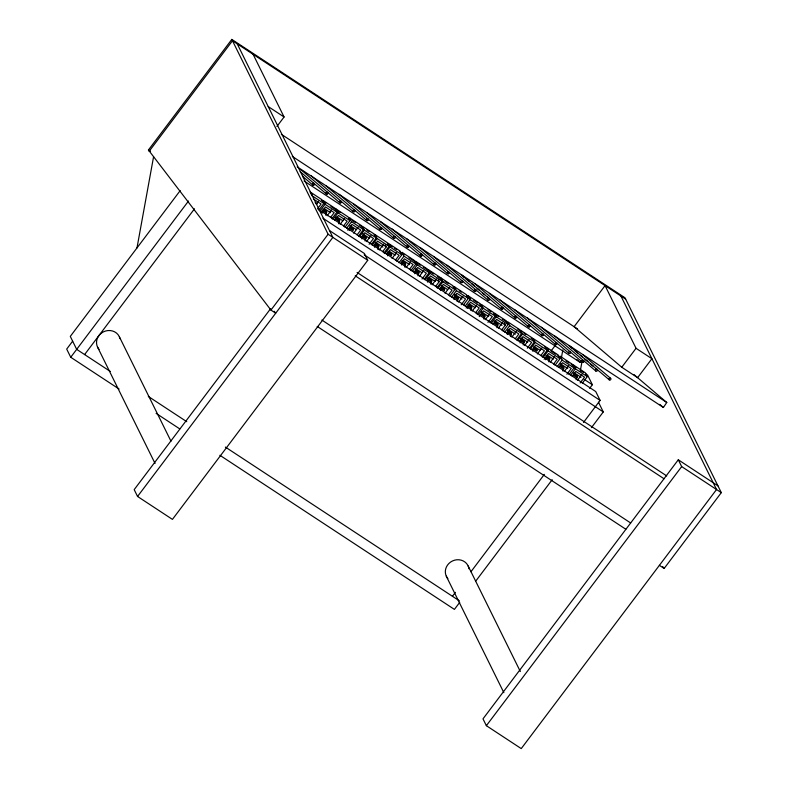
<?xml version="1.0" encoding="UTF-8"?>
<svg xmlns="http://www.w3.org/2000/svg" width="788" height="788" viewBox="0 0 788 788"><rect width="100%" height="100%" fill="white"/><g stroke="black" fill="none" stroke-linecap="round" stroke-linejoin="round"><path stroke-width="1.18" d="M136.984 247.944L153.591 156.674M561.519 357.141L562.829 349.931M580.323 370.843L582.076 361.239M322.587 213.134L323.592 210.169L323.021 209.066M325.759 215.222L326.616 211.588L323.809 209.588M338.741 223.753L339.598 220.118L335.993 217.596L339.598 220.118M349.921 228.441L349.971 226.934L353.142 229.022L353.093 230.529L349.921 228.441L349.104 230.569M361.909 238.971L362.766 235.346L365.937 237.424L365.08 241.059M374.674 247.363L375.531 243.738L378.703 245.817L377.846 249.451M388.307 253.667L387.932 251.727L391.528 254.248L391.478 255.755L388.307 253.667L387.499 255.795M401.525 265.014L402.392 261.38L405.554 263.468L404.697 267.093M414.784 273.722L415.64 270.087L418.812 272.175L417.955 275.81M427.608 282.153L428.475 278.519L431.637 280.607L430.78 284.241M441.27 288.477L441.319 286.97L444.491 289.048L444.442 290.555L441.27 288.477L440.462 290.595M453.967 299.47L454.971 296.515L454.4 295.401L457.995 297.923L457.139 301.558M467.619 308.453L468.624 305.488L468.052 304.375M470.791 310.531L471.657 306.906L468.85 304.897M484.709 317.022L484.758 315.515L481.163 312.994L481.537 314.934L484.709 317.022L483.901 319.14M497.691 325.552L497.74 324.045L494.569 321.957L494.519 323.464L497.691 325.552L496.883 327.67M507.245 334.486L508.25 331.531L507.679 330.418L511.284 332.94L510.417 336.575M520.05 342.898L521.055 339.943L520.484 338.83L524.079 341.352L523.222 344.986M533.624 349.163L533.673 347.656L536.845 349.744L536.795 351.251L533.624 349.163L532.816 351.29M545.641 359.722L546.645 356.757L546.074 355.644M548.812 361.8L549.669 358.176L546.862 356.166M563.647 368.902L563.696 367.395L560.101 364.864L560.485 366.814L563.647 368.902L562.839 371.02M576.905 377.61L576.954 376.103L573.359 373.581L573.733 375.521L576.905 377.61L576.097 379.727M304.079 180.974L580.195 362.421L581.544 360.431M297.184 166.829L663.388 407.485L666.766 402.491L633.877 374.487M274.204 311.26L275.701 313.2L270.944 310.078L148.449 149.986L231.81 39.4L625.012 297.795L721.306 492.648L664.146 568.473L659.389 565.351M149.119 151.345L232.48 40.759L625.682 299.154M180.216 190.588L70.29 336.407L76.682 349.36L110.3 371.444M72.644 341.184L66.694 349.084L70.733 357.26L119.077 389.026M70.733 357.26L188.499 201.038M84.612 354.561L194.488 208.81M276.923 126.464L284.074 116.988L253.096 54.303M316.274 204.21L318.49 201.265M318.175 207.894L321.08 204.033L313.329 198.94M318.854 210.13L323.858 203.491L322.006 199.748L310.117 191.927L311.969 195.68L323.858 203.491M320.066 210.928L325.07 204.289L323.218 200.546L335.107 208.357L336.959 212.1L331.955 218.739M321.1 212.701L325.464 206.909L334.181 212.642L330.546 217.468M327.158 215.754L331.59 209.874M335.008 210.652L336.2 209.076L348.089 216.887L349.941 220.63L344.937 227.269M333.048 219.458L338.052 212.819L336.2 209.076M334.811 220.266L338.446 215.439L347.163 221.172L343.529 225.998M270.678 308.591L134.187 489.644L137.555 496.46L172.434 519.381L367.75 260.296L364.381 253.48L329.502 230.559M270.944 310.078L328.113 234.253L231.81 39.4M340.14 224.284L344.573 218.404M137.555 496.46L332.871 237.375L237.237 43.892M348.552 219.556L349.744 217.971L361.633 225.792L363.485 229.535L358.481 236.173M346.592 228.353L351.596 221.724L349.744 217.971M347.626 230.135L351.99 224.344L360.707 230.076L357.072 234.903M353.684 233.189L358.116 227.308M359.387 236.764L364.391 230.126L362.539 226.383L374.428 234.194L376.28 237.946L371.286 244.576M361.15 237.582L364.785 232.756L373.502 238.478L369.139 244.27M366.479 241.601L370.912 235.72M372.153 245.157L377.156 238.518L375.305 234.775L387.194 242.586L389.045 246.339L384.051 252.968M373.916 245.964L377.55 241.138L386.278 246.871L382.633 251.697M379.245 249.993L383.687 244.103M384.977 253.578L389.981 246.949L388.129 243.197L400.018 251.017L401.87 254.76L396.876 261.399M386.741 254.396L390.375 249.569L399.102 255.302L395.458 260.129M392.069 258.415L396.512 252.534M400.974 254.002L402.156 252.416L414.055 260.237L415.906 263.98L410.903 270.619M399.014 262.798L404.008 256.169L402.156 252.416M400.767 263.616L404.411 258.789L413.129 264.522L409.484 269.348M406.096 267.634L410.538 261.754M412.262 271.515L417.266 264.876L415.414 261.133L427.303 268.944L429.155 272.687L424.151 279.326M414.025 272.323L417.66 267.496L426.377 273.229L422.013 279.021M419.354 276.342L423.786 270.461M425.096 279.947L430.1 273.308L428.248 269.565L440.137 277.376L441.989 281.119L436.985 287.758M426.85 280.755L430.494 275.928L439.211 281.661L435.567 286.487M432.188 284.773L436.621 278.893M439.901 279.582L441.093 278.006L452.992 285.817L454.843 289.57L449.84 296.199M437.951 288.388L442.945 281.749L441.093 278.006M439.704 289.206L443.339 284.379L452.066 290.102L448.421 294.929M445.033 293.225L449.475 287.344M453.405 288.457L454.597 286.881L466.486 294.692L468.338 298.445L463.344 305.074M451.445 297.263L456.449 290.624L454.597 286.881M453.208 298.081L456.843 293.254L465.57 298.977L461.197 304.769M458.537 302.099L462.98 296.209M467.067 297.44L468.259 295.855L480.148 303.675L482 307.418L476.996 314.057M465.107 306.236L470.111 299.607L468.259 295.855M466.141 308.019L470.505 302.228L479.222 307.96L475.588 312.787M472.199 311.073L476.632 305.192M480.168 306.049L481.36 304.464L493.249 312.284L495.1 316.027L490.106 322.666M478.208 314.845L483.211 308.216L481.36 304.464M479.242 316.628L483.605 310.836L492.323 316.569L487.959 322.361M485.3 319.682L489.732 313.801M491.19 323.375L496.194 316.746L494.342 312.994L506.231 320.815L508.083 324.558L503.079 331.196M492.953 324.193L496.588 319.367L505.305 325.099L501.67 329.926M498.282 328.212L502.714 322.331M504.734 332.28L509.738 325.641L507.886 321.898L519.775 329.709L521.626 333.462L516.623 340.091M506.487 333.097L510.131 328.271L518.849 333.994L515.214 338.82M511.826 337.116L516.258 331.226M517.529 340.692L522.533 334.053L520.681 330.31L532.57 338.121L534.422 341.874L529.428 348.503M519.292 341.5L522.927 336.673L531.644 342.406L527.28 348.197M524.621 345.528L529.053 339.638M530.294 349.084L535.298 342.445L533.446 338.702L545.335 346.513L547.187 350.256L542.193 356.895M532.058 349.892L535.692 345.065L544.419 350.798L540.775 355.624M537.386 353.911L541.829 348.03M543.119 357.506L548.123 350.877L546.271 347.124L558.16 354.945L560.012 358.688L555.018 365.327M544.153 359.289L548.517 353.497L557.244 359.229L553.6 364.056M551.019 351.034L555.392 345.233M550.211 362.342L554.654 356.462M559.116 357.929L560.298 356.343L572.196 364.164L574.048 367.907L569.044 374.546M557.155 366.725L562.149 360.096L560.298 356.343M558.909 367.543L562.553 362.716L571.27 368.449L566.907 374.241M564.247 371.562L568.68 365.681M572.364 366.637L573.556 365.051L585.445 372.872L587.296 376.615L582.293 383.254M570.404 375.433L575.407 368.804L573.556 365.051M572.167 376.25L575.801 371.424L584.519 377.156L580.155 382.948M577.496 380.269L581.928 374.389M589.651 388.346L592.369 384.731L587.621 375.108L585.563 373.758M621.762 367.247L636.044 348.296L605.066 285.611L574.107 326.685L621.762 367.247L637.61 377.669L651.903 358.707L636.044 348.296M452.45 596.289L455.405 592.359M470.958 571.733L544.35 474.376M583.504 422.437L600.121 400.402L595.738 391.547L317.515 208.702M459.709 602.377L454.42 609.4L219.882 455.277M475.922 580.874L552.191 479.705M591.433 427.648L603.283 411.927L598.486 402.225M717.937 485.832L678.301 459.788L482.995 718.863L486.363 725.679L521.242 748.6L716.548 489.515L620.924 296.032M486.363 725.679L681.669 466.594L678.301 459.788M325.257 211.312L326.183 211.145M338.239 219.842L339.165 219.685M351.773 228.747L353.142 229.022M364.578 237.149L365.937 237.424M377.344 245.541L378.703 245.817M390.168 253.972L391.104 253.805M404.195 263.192L405.554 263.468M417.453 271.899L418.812 272.175M430.278 280.331L431.637 280.607M443.132 288.772L444.491 289.048M470.288 306.63L471.224 306.463M483.399 315.239L484.334 315.072M496.381 323.769L497.74 324.045M509.915 332.664L510.851 332.506M522.72 341.076L523.656 340.918M535.485 349.468L536.845 349.744M548.31 357.9L549.246 357.732M575.595 375.827L576.52 375.659M268.216 106.567L284.074 116.988M281.365 134.305L577.614 329M292.338 156.428L666.766 402.491M310.423 192.952L312.472 194.301M321.711 200.369L325.818 203.068M330.95 206.436L336.082 209.815M338.141 211.164L340.189 212.514M352.512 220.61L355.595 222.63M359.702 225.329L362.776 227.358M366.883 230.057L368.942 231.406M374.073 234.775L376.122 236.124M387.42 243.551L392.552 246.92M394.611 248.269L396.659 249.619M399.743 251.648L403.85 254.347M408.982 257.715L420.27 265.142M423.353 267.162L427.46 269.86M430.543 271.89L433.617 273.909M437.724 276.608L440.807 278.637M444.915 281.336L447.998 283.355M453.13 286.724L455.178 288.073M459.286 290.772L461.344 292.121M466.476 295.5L470.584 298.199M473.657 300.218L477.764 302.917M479.823 304.266L481.872 305.616M488.028 309.664L491.111 311.693M495.219 314.392L498.302 316.412M502.409 319.11L507.541 322.489M517.805 329.236L520.888 331.255M523.971 333.285L526.02 334.634M531.151 338.003L533.21 339.352M544.498 346.779L548.606 349.478M551.689 351.497L555.796 354.196M557.845 355.546L560.928 357.575M566.06 360.943L569.143 362.972M571.192 364.322L576.323 367.691M580.431 370.39L583.514 372.409M325.07 204.289L336.959 212.1M338.052 212.819L349.941 220.63M351.596 221.724L363.485 229.535M364.391 230.126L376.28 237.946M377.156 238.518L389.045 246.339M389.981 246.949L401.87 254.76M404.008 256.169L415.906 263.98M417.266 264.876L429.155 272.687M430.1 273.308L441.989 281.119M442.945 281.749L454.843 289.57M456.449 290.624L468.338 298.445M470.111 299.607L482 307.418M483.211 308.216L495.1 316.027M496.194 316.746L508.083 324.558M509.738 325.641L521.626 333.462M522.533 334.053L534.422 341.874M535.298 342.445L547.187 350.256M548.123 350.877L560.012 358.688M562.149 360.096L574.048 367.907M575.407 368.804L587.296 376.615M315.17 202.565L317.229 203.915M324.41 208.643L330.576 212.691M336.732 216.739L342.898 220.778M350.079 225.506L356.245 229.554M362.401 233.603L369.592 238.321M375.748 242.369L382.938 247.097M389.095 251.145L395.251 255.194M403.466 260.592L409.632 264.64M415.788 268.688L421.944 272.737M429.135 277.455L435.291 281.503M441.457 285.551L447.614 289.6M454.804 294.328L461.985 299.046M469.175 303.774L475.331 307.812M481.498 311.861L488.678 316.589M494.844 320.637L502.025 325.355M508.191 329.404L515.372 334.132M521.538 338.18L527.694 342.228M533.85 346.277L540.016 350.325M547.197 355.043L553.363 359.092M560.544 363.82L567.734 368.538M573.891 372.586L581.081 377.314M584.164 379.333L592.369 384.731M350.335 227.013L352.709 228.579M363.13 235.425L365.514 236.991M375.108 243.295L378.279 245.383M401.959 260.946L405.13 263.025M416.005 270.176L418.379 271.732M428.042 278.085L431.213 280.164M441.684 287.049L444.068 288.615M494.135 321.524L497.307 323.602M534.037 347.744L536.421 349.301M323.444 209.5L326.616 211.588M388.356 252.16L391.528 254.248M454.824 295.845L457.995 297.923M468.486 304.818L471.657 306.906M481.586 313.427L484.758 315.515M508.112 330.861L511.284 332.94M520.907 339.273L524.079 341.352M546.498 356.087L549.669 358.176M560.534 365.307L563.696 367.395M573.782 374.014L576.954 376.103M323.592 210.169L326.764 212.258M335.855 218.276L339.746 220.788M350.108 227.604L353.28 229.692M362.913 236.016L366.085 238.094M375.679 244.408L378.851 246.486M388.504 252.83L391.675 254.918M402.53 262.049L405.702 264.138M415.788 270.757L418.96 272.845M427.904 278.765L431.785 281.277M441.467 287.64L444.639 289.718M454.971 296.515L458.143 298.593M468.624 305.488L471.795 307.576M481.734 314.097L484.906 316.185M494.716 322.627L497.888 324.715M508.25 331.531L511.422 333.61M521.055 339.943L524.227 342.022M533.821 348.326L536.992 350.414M546.645 356.757L549.817 358.845M560.672 365.977L563.844 368.065M573.93 374.684L577.102 376.772M323.395 211.007L326.567 213.095M339.549 221.625L336.377 219.547L336.427 218.04M362.716 236.853L365.888 238.931M375.482 245.245L378.654 247.324M402.333 262.887L405.505 264.975M415.591 271.594L418.763 273.682M428.426 280.026L431.588 282.114M454.774 297.352L457.946 299.43M468.436 306.325L471.608 308.413M508.063 332.369L511.235 334.447M520.858 340.78L524.03 342.859M546.448 357.594L549.62 359.683M322.922 218.237L600.121 400.402M364.174 254.8L603.283 411.927M328.113 234.253L367.75 260.296M681.669 466.594L721.306 492.648M357.102 272.451L666.727 475.922M355.221 275.81L664.018 478.74M148.449 149.986L150.498 151.335M321.868 320.046L630.666 522.976M317.219 326.439L625.81 529.231M148.311 396.433L186.756 421.688M225.378 447.072L459.384 600.85M156.113 413.365L179.772 428.908M659.743 404.382L663.388 407.485M582.726 354.62L610.651 378.388A1.005 0.946 -49.6 0 1 610.178 380.043A1.005 0.946 -49.6 0 1 609.016 378.88A1.005 0.946 -49.6 0 1 610.651 378.388M597.176 369.533A1.005 0.946 -49.6 0 0 595.541 370.025A1.005 0.946 -49.6 0 0 596.693 371.187A1.005 0.946 -49.6 0 0 597.176 369.533L569.241 345.765L571.999 348.119M574.797 350.502L577.584 352.876M580.382 355.26L582.243 356.846M585.031 359.22L587.828 361.594M590.626 363.977L593.413 366.351M596.211 368.725L609.242 379.826M554.801 336.102L595.767 370.971M541.326 327.237L582.293 362.116M576.974 359.683L580.195 362.421M527.881 318.401L568.808 353.251M514.406 309.546L543.267 334.112A1.005 0.946 -49.6 0 1 542.794 335.767A1.005 0.946 -49.6 0 1 541.632 334.604A1.005 0.946 -49.6 0 1 543.267 334.112M544.163 334.89L555.333 344.395M500.006 299.893L541.858 335.54M489.279 293.402L528.384 326.685M474.908 283.769L514.909 317.83M461.433 274.913L489.368 298.682A1.005 0.946 -49.6 0 1 488.885 300.336A1.005 0.946 -49.6 0 1 487.723 299.174A1.005 0.946 -49.6 0 1 489.368 298.682M461.394 274.894L464.191 277.277M466.053 278.853L468.84 281.237M471.638 283.611L474.425 285.995M477.223 288.369L479.084 289.954M482.808 293.126L484.669 294.712M487.467 297.086L501.424 308.975M446.983 265.251L487.949 300.12M433.508 256.386L474.474 291.264M420.073 247.55L461 282.399M406.598 238.695L447.525 273.544M392.188 229.042L434.05 264.689M380.535 221.753L420.565 255.834M367.06 212.898L407.091 246.979M353.585 204.043L393.616 238.124M339.175 194.4L380.141 229.269M325.739 185.554L366.666 220.413M311.329 175.901L353.182 211.558M300.642 169.43L339.707 202.693M300.198 171.666L326.232 193.838M302.513 176.266L312.757 184.983M662.649 566.523L664.146 568.473M504.379 323.228L505.305 325.099M438.286 279.789L439.211 281.661M385.352 244.999L386.278 246.871M468.171 566.001L520.326 671.524M446.274 576.166L503.867 692.682M119.362 336.781L170.976 441.201M97.476 346.947L155.059 463.462M528.275 318.628A1.005 0.946 -49.6 0 1 527.605 317.948M99.052 349.399A12.066 11.17 -26.3 0 1 103.277 331.935A12.066 11.17 -26.3 0 1 120.003 338.623M447.86 578.619A12.066 11.17 -26.3 0 1 452.558 560.928A12.066 11.17 -26.3 0 1 468.998 568.798M313.693 185.21A1.005 0.946 -49.6 0 0 314.166 183.555A1.005 0.946 -49.6 0 0 312.531 184.047A1.005 0.946 -49.6 0 0 313.693 185.21M327.168 194.065A1.005 0.946 -49.6 0 0 327.641 192.41A1.005 0.946 -49.6 0 0 326.005 192.902A1.005 0.946 -49.6 0 0 327.168 194.065M340.643 202.92A1.005 0.946 -49.6 0 0 341.125 201.265A1.005 0.946 -49.6 0 0 339.48 201.758A1.005 0.946 -49.6 0 0 340.643 202.92M354.117 211.775A1.005 0.946 -49.6 0 0 354.6 210.12A1.005 0.946 -49.6 0 0 352.955 210.613A1.005 0.946 -49.6 0 0 354.117 211.775M367.592 220.63A1.005 0.946 -49.6 0 0 368.075 218.975A1.005 0.946 -49.6 0 0 366.44 219.468A1.005 0.946 -49.6 0 0 367.592 220.63M381.067 229.485A1.005 0.946 -49.6 0 0 381.55 227.831A1.005 0.946 -49.6 0 0 379.914 228.323A1.005 0.946 -49.6 0 0 381.067 229.485M394.552 238.35A1.005 0.946 -49.6 0 0 395.024 236.686A1.005 0.946 -49.6 0 0 393.389 237.178A1.005 0.946 -49.6 0 0 394.552 238.35M408.026 247.205A1.005 0.946 -49.6 0 0 408.499 245.551A1.005 0.946 -49.6 0 0 406.864 246.043A1.005 0.946 -49.6 0 0 408.026 247.205M421.501 256.061A1.005 0.946 -49.6 0 0 421.984 254.406A1.005 0.946 -49.6 0 0 420.339 254.898A1.005 0.946 -49.6 0 0 421.501 256.061M434.976 264.916A1.005 0.946 -49.6 0 0 435.459 263.261A1.005 0.946 -49.6 0 0 433.814 263.753A1.005 0.946 -49.6 0 0 434.976 264.916M448.451 273.771A1.005 0.946 -49.6 0 0 448.933 272.116A1.005 0.946 -49.6 0 0 447.298 272.609A1.005 0.946 -49.6 0 0 448.451 273.771M461.935 282.626A1.005 0.946 -49.6 0 0 462.408 280.971A1.005 0.946 -49.6 0 0 460.773 281.464A1.005 0.946 -49.6 0 0 461.935 282.626M475.41 291.481A1.005 0.946 -49.6 0 0 475.883 289.826A1.005 0.946 -49.6 0 0 474.248 290.319A1.005 0.946 -49.6 0 0 475.41 291.481M502.36 309.201A1.005 0.946 -49.6 0 0 502.842 307.537A1.005 0.946 -49.6 0 0 501.198 308.029A1.005 0.946 -49.6 0 0 502.36 309.201M515.835 318.056A1.005 0.946 -49.6 0 0 516.317 316.402A1.005 0.946 -49.6 0 0 514.682 316.894A1.005 0.946 -49.6 0 0 515.835 318.056M529.309 326.912A1.005 0.946 -49.6 0 0 529.792 325.257A1.005 0.946 -49.6 0 0 528.157 325.749A1.005 0.946 -49.6 0 0 529.309 326.912M556.269 344.622A1.005 0.946 -49.6 0 0 556.742 342.967A1.005 0.946 -49.6 0 0 555.107 343.46A1.005 0.946 -49.6 0 0 556.269 344.622M569.744 353.477A1.005 0.946 -49.6 0 0 570.226 351.822A1.005 0.946 -49.6 0 0 568.581 352.315A1.005 0.946 -49.6 0 0 569.744 353.477M583.219 362.332A1.005 0.946 -49.6 0 0 583.701 360.677A1.005 0.946 -49.6 0 0 582.056 361.17A1.005 0.946 -49.6 0 0 583.219 362.332"/></g></svg>
